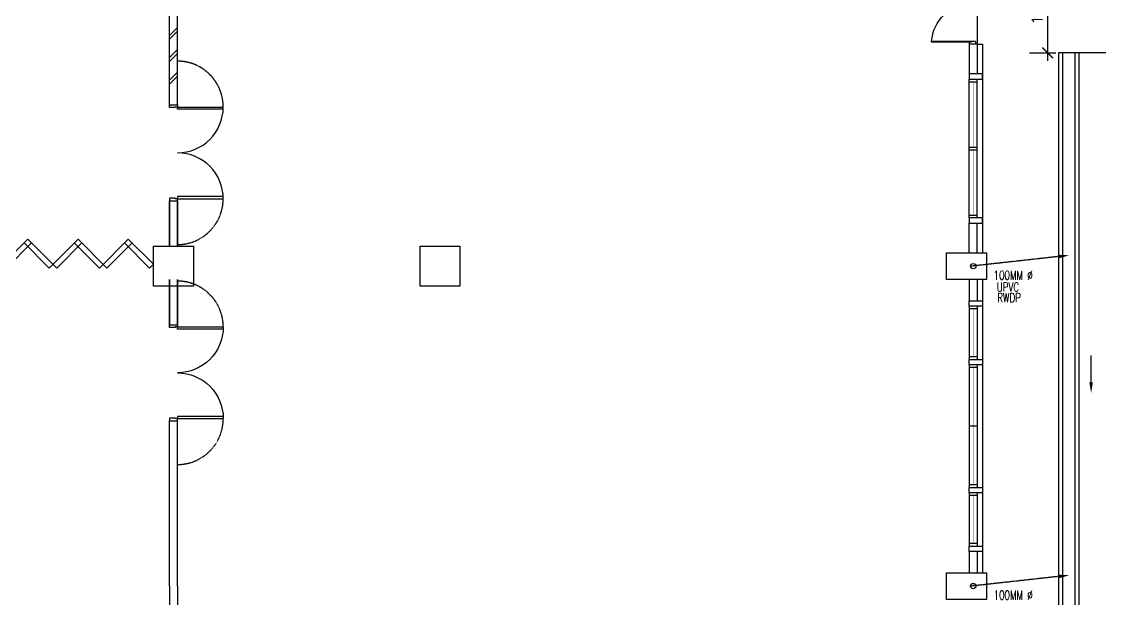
# Model space of a CAD drawing. Header units: feet. Extents: x 1463649 to 2957709, y -1501070 to -681589.
# Drawn here: x 1487370 to 1507603, y -832674 to -821837 of the extents above; entities that cross this region are included whole.
import ezdxf

# ---------------------------------------------------------------- set-up
doc = ezdxf.new("R2010")
doc.units = ezdxf.units.FT
doc.header["$LTSCALE"] = 13
doc.header["$MEASUREMENT"] = 0
doc.linetypes.add('HIDDEN', pattern=[0.375, 0.25, -0.125])
doc.linetypes.add('HIDDEN2', pattern=[0.1875, 0.125, -0.0625])
doc.layers.get('0').update_dxf_attribs({"linetype": 'CONTINUOUS'})
for name, color, linetype in [('COL', 3, 'CONTINUOUS'), ('DIM', 7, 'CONTINUOUS'), ('DR', 7, 'CONTINUOUS'), ('DRAIN', 1, 'CONTINUOUS'), ('H', 1, 'CONTINUOUS'), ('RWDP', 145, 'CONTINUOUS'), ('SANI', 7, 'CONTINUOUS'), ('WALL', 2, 'CONTINUOUS'), ('wall.2', 1, 'HIDDEN'), ('WIN', 5, 'CONTINUOUS')]:
    doc.layers.add(name, color=color, linetype=linetype)
doc.styles.add('ROMANS', font='romans')
doc.styles.get("Standard").update_dxf_attribs({"font": 'ROMANS.SHX'})
doc.dimstyles.new('STANDARD$0', dxfattribs={"dimscale": 0, "dimtxt": 8, "dimasz": 6, "dimexe": 1, "dimexo": 1, "dimgap": 3, "dimtad": 1, "dimdec": 0, "dimlfac": -1, "dimrnd": 1, "dimzin": 0, "dimdsep": 46, "dimtxsty": 'Standard', "dimcen": 0, "dimclrd": 5, "dimclre": 250, "dimadec": 0, "dimazin": 0, "dimtfac": 1, "dimtdec": 4, "dimtofl": 0, "dimtmove": 0, "dimatfit": 3, "dimfxl": 1, "dimtolj": 1, "dimtzin": 0, "dimarcsym": 0})

# ---------------------------------------------------------------- blocks, each defined once
blk = doc.blocks.new('_ARCHTICK')
at = {"color": 0, "linetype": 'ByBlock', "const_width": 0.15}
blk.add_lwpolyline([(-0.5, -0.5), (0.5, 0.5)], dxfattribs=at)
blk = doc.blocks.new('*D110')
at = {"layer": 'DIM', "color": 7, "lineweight": -2, "transparency": 16777216}
for p, q in [((1506614, -822574), (1506614, -820524)), ((1506271, -820674), (1506764, -820674)), ((1506271, -822424), (1506764, -822424))]:
    blk.add_line(p, q, dxfattribs=at)
at = {"layer": 'DIM', "color": 7, "lineweight": -2, "transparency": 16777216, "xscale": 200, "yscale": 200, "zscale": 200}
for p, rotation in [((1506614, -820674), 90), ((1506614, -822424), 270)]:
    blk.add_blockref('_ARCHTICK', p, dxfattribs=dict(at, rotation=rotation))
at = {"layer": 'DIM', "color": 7, "transparency": 16777216, "insert": (1506414, -821549), "char_height": 200, "attachment_point": 5, "rotation": 90, "style": 'ROMANS'}
blk.add_mtext('\\A1;1750', dxfattribs=at)
blk = doc.blocks.new('DR-1800-B')
at = {"layer": 'DR'}
for p, q in [((-50, 0), (0, 0)), ((0, 0), (0, -150)), ((-1800, 0), (-1800, -150)), ((-1750, 0), (-1800, 0)), ((-1800, -150), (-1760, -150)), ((-1760, -150), (-1760, -110)), ((-1760, -110), (-1750, -110)), ((-1760, -150), (-1760, -1010)), ((-1720, -150), (-1760, -150)), ((-1750, -110), (-1750, 0)), ((-1720, -1009), (-1720, -150)), ((-80, -1009), (-80, -150)), ((-80, -150), (-40, -150)), ((-50, -110), (-50, 0)), ((-40, -110), (-50, -110)), ((-40, -150), (-40, -110)), ((-40, -150), (-40, -1010)), ((0, -150), (-40, -150))]:
    blk.add_line(p, q, dxfattribs=at)
for centre, start, end in [((-1760, -150), 270, 0), ((-40, -150), 180.0001, 270)]:
    blk.add_arc(centre, 860, start, end, dxfattribs=at)
blk = doc.blocks.new('D1500-1')
at = {"layer": 'DR'}
for p, q in [((38, 77), (38, 821)), ((38, 821), (50, 820)), ((50, 0), (50, 820)), ((1462, 821), (1450, 820)), ((1450, 0), (1450, 820)), ((1462, 77), (1462, 821)), ((38, 115), (0, 115)), ((50, 0), (0, 0)), ((50, 77), (38, 77)), ((1450, 77), (1462, 77)), ((1462, 115), (1500, 115)), ((1450, 0), (1500, 0))]:
    blk.add_line(p, q, dxfattribs=at)
for centre, start, end in [((5, 77), 0.0238, 86.5289), ((1495, 77), 93.4711, 179.9762)]:
    blk.add_arc(centre, 745, start, end, dxfattribs=at)

msp = doc.modelspace()

# ---------------------------------------------------------------- linework, layer by layer
at = {"color": 0}
for p, q in [((1505292.2, -820674.1), (1505292.2, -822260.6)), ((1505292.2, -822260.6), (1505392.2, -822260.6)), ((1505392.2, -822260.6), (1505392.2, -826174.1)), ((1505392.2, -826674.1), (1505392.2, -832174.1))]:
    msp.add_line(p, q, dxfattribs=at)
at = {"layer": 'COL', "color": 0}
for points in [[(1489842.2, -826049.1), (1490592.2, -826049.1), (1490592.2, -826799.1), (1489842.2, -826799.1)], [(1494842.2, -826049.1), (1495592.2, -826049.1), (1495592.2, -826799.1), (1494842.2, -826799.1)], [(1504717.2, -826174.1), (1505467.2, -826174.1), (1505467.2, -826674.1), (1504717.2, -826674.1)], [(1504717.2, -832174.1), (1505467.2, -832174.1), (1505467.2, -832674.1), (1504717.2, -832674.1)]]:
    msp.add_lwpolyline(points, close=True, dxfattribs=at)
at = {"layer": 'DR', "color": 0, "linetype": 'HIDDEN2'}
for centre, start, end in [((1490292.2, -823439.1), 0, 89.99993), ((1490292.2, -825159.1), 270.00007, 0), ((1490292.2, -827564.1), 0, 89.99993), ((1490292.2, -829284.1), 270.00007, 0)]:
    msp.add_arc(centre, 860, start, end, dxfattribs=at)
at = {"layer": 'DRAIN', "color": 0}
for p, q in [((1506817.2, -822424.1), (1506817.2, -838174.1)), ((1506892.2, -822424.1), (1506892.2, -838099.1)), ((1507122.2, -822424.1), (1507122.2, -838099.1)), ((1507197.2, -822424.1), (1507197.2, -838174.1)), ((1507197.2, -822424.1), (1507197.2, -838174.1))]:
    msp.add_line(p, q, dxfattribs=at)
msp.add_lwpolyline([(1507428.3, -828602.8), (1507428.3, -828099.3)], dxfattribs=at)
msp.add_solid([(1507461.7, -828602.8), (1507428.3, -828802.8), (1507395, -828602.8)], dxfattribs=at)
at = {"layer": 'H', "color": 0}
for p, q in [((1490142.2, -822098.8), (1490292.2, -821948.8)), ((1490142.2, -822169.5), (1490292.2, -822019.5)), ((1490142.2, -822512.7), (1490292.2, -822362.7)), ((1490142.2, -822583.4), (1490292.2, -822433.4)), ((1490142.2, -822938.7), (1490292.2, -822788.7)), ((1490142.2, -823009.4), (1490292.2, -822859.4))]:
    msp.add_line(p, q, dxfattribs=at)
at = {"layer": 'RWDP', "color": 0, "linetype": 'HIDDEN'}
for p, q in [((1506822.2, -826243.1), (1505185.9, -826424.1)), ((1506822.2, -832243.1), (1505185.9, -832424.1))]:
    msp.add_line(p, q, dxfattribs=at)
at = {"layer": 'RWDP', "color": 0}
for centre in [(1505217.2, -826424.1), (1505217.2, -832424.1)]:
    msp.add_circle(centre, 50, dxfattribs=at)
at = {"layer": 'RWDP', "color": 0, "linetype": 'HIDDEN'}
for points in [[(1506818.5, -826210), (1506825.9, -826276.2), (1507021, -826221.1)], [(1506818.5, -832210), (1506825.9, -832276.2), (1507021, -832221.1)]]:
    msp.add_solid(points, dxfattribs=at)
at = {"layer": 'SANI', "color": 0}
msp.add_lwpolyline([(1514771.2, -818424.1), (1514771.2, -820261.8), (1514915.9, -820261.8), (1514626.4, -820586.4), (1514771.2, -820586.4), (1514771.2, -822424.1), (1506817.2, -822424.1)], dxfattribs=at)
at = {"layer": 'WALL', "color": 0}
for p, q in [((1490142.2, -823399.1), (1490142.2, -817449.1)), ((1490292.2, -823399.1), (1490292.2, -817449.1)), ((1505292.2, -822260.6), (1505142.2, -822260.6)), ((1505142.2, -822260.6), (1505142.2, -822817.4)), ((1505292.2, -822260.6), (1505292.2, -822817.4)), ((1490142.2, -826049.1), (1490142.2, -825199.1)), ((1490142.2, -825199.1), (1490292.2, -825199.1)), ((1490142.2, -825199.1), (1490142.2, -826049.1)), ((1490292.2, -826049.1), (1490292.2, -825199.1)), ((1490292.2, -825199.1), (1490292.2, -826049.1)), ((1505142.2, -826174.1), (1505142.2, -825617.4)), ((1505292.2, -826174.1), (1505292.2, -825617.4)), ((1490142.2, -826674.1), (1490142.2, -827524.1)), ((1490142.2, -827524.1), (1490142.2, -826674.1)), ((1490292.2, -826674.1), (1490292.2, -827524.1)), ((1490292.2, -827524.1), (1490292.2, -826674.1)), ((1505142.2, -826674.1), (1505142.2, -827074.1)), ((1505292.2, -826674.1), (1505292.2, -827074.1)), ((1490142.2, -827524.1), (1490292.2, -827524.1)), ((1490142.2, -832424.1), (1490142.2, -829324.1)), ((1490292.2, -832424.1), (1490292.2, -829324.1)), ((1505142.2, -831774.1), (1505142.2, -832174.1)), ((1505292.2, -831774.1), (1505292.2, -832174.1)), ((1490142.2, -832424.1), (1490142.2, -834574.1)), ((1490292.2, -832424.1), (1490292.2, -834574.1))]:
    msp.add_line(p, q, dxfattribs=at)
for points in [[(1505392.2, -822817.4), (1505142.2, -822817.4), (1505142.2, -822917.4), (1505392.2, -822917.4)], [(1505392.2, -822817.4), (1505142.2, -822817.4), (1505142.2, -822917.4), (1505392.2, -822917.4)], [(1505392.2, -825517.4), (1505142.2, -825517.4), (1505142.2, -825617.4), (1505392.2, -825617.4)], [(1505392.2, -827174.1), (1505142.2, -827174.1), (1505142.2, -827074.1), (1505392.2, -827074.1)], [(1505392.2, -828274.1), (1505142.2, -828274.1), (1505142.2, -828174.1), (1505392.2, -828174.1)], [(1505392.2, -830674.1), (1505142.2, -830674.1), (1505142.2, -830574.1), (1505392.2, -830574.1)], [(1505392.2, -831774.1), (1505142.2, -831774.1), (1505142.2, -831674.1), (1505392.2, -831674.1)]]:
    msp.add_lwpolyline(points, close=True, dxfattribs=at)
at = {"layer": 'wall.2', "color": 0, "ltscale": 1500}
for p, q in [((1486945, -826459.5), (1487486.8, -825917.7)), ((1487086.4, -826459.5), (1487557.5, -825988.4)), ((1487887.2, -826459.5), (1487416.1, -825988.4)), ((1488028.6, -826459.5), (1487486.8, -825917.7)), ((1487887.2, -826459.5), (1488428.9, -825917.7)), ((1488028.6, -826459.5), (1488499.7, -825988.4)), ((1488829.3, -826459.5), (1488358.2, -825988.4)), ((1488970.7, -826459.5), (1488428.9, -825917.7)), ((1488829.3, -826459.5), (1489371.1, -825917.7)), ((1488970.7, -826459.5), (1489441.8, -825988.4)), ((1489771.5, -826459.5), (1489300.4, -825988.4)), ((1489842.2, -826388.7), (1489371.1, -825917.7)), ((1489771.5, -826459.5), (1489842.2, -826388.7))]:
    msp.add_line(p, q, dxfattribs=at)
at = {"layer": 'WIN', "color": 0}
for p, q in [((1505142.2, -825517.4), (1505142.2, -822917.4)), ((1505142.2, -822967.4), (1505292.2, -822967.4)), ((1505292.2, -825517.4), (1505292.2, -822917.4)), ((1505142.2, -824192.4), (1505292.2, -824192.4)), ((1505142.2, -824242.4), (1505292.2, -824242.4)), ((1505142.2, -825467.4), (1505292.2, -825467.4)), ((1505142.2, -827174.1), (1505142.2, -828174.1)), ((1505292.2, -827224.1), (1505142.2, -827224.1)), ((1505292.2, -827174.1), (1505292.2, -828174.1)), ((1505292.2, -828124.1), (1505142.2, -828124.1)), ((1505142.2, -828274.1), (1505142.2, -830574.1)), ((1505292.2, -828324.1), (1505142.2, -828324.1)), ((1505292.2, -828274.1), (1505292.2, -830574.1)), ((1505292.2, -829424.1), (1505142.2, -829424.1)), ((1505292.2, -830524.1), (1505142.2, -830524.1)), ((1505142.2, -830674.1), (1505142.2, -831674.1)), ((1505292.2, -830724.1), (1505142.2, -830724.1)), ((1505292.2, -830674.1), (1505292.2, -831674.1)), ((1505292.2, -831624.1), (1505142.2, -831624.1))]:
    msp.add_line(p, q, dxfattribs=at)
at = {"layer": 'WIN', "color": 0, "const_width": 10, "flags": 128}
for points in [[(1505217.2, -824192.4), (1505217.2, -822967.4)], [(1505217.2, -825467.4), (1505217.2, -824242.4)], [(1505217.2, -828124.1), (1505217.2, -827224.1)], [(1505217.2, -828324.1), (1505217.2, -830524.1)], [(1505217.2, -830724.1), (1505217.2, -831624.1)]]:
    msp.add_lwpolyline(points, dxfattribs=at)

# ---------------------------------------------------------------- block references
at = {"color": 0, "xscale": -1, "rotation": 90}
msp.add_blockref('D1500-1', (1505257.2, -820760.6), dxfattribs=at)
at = {"layer": 'WALL', "color": 0, "rotation": 90}
msp.add_blockref('DR-1800-B', (1490142.2, -823399.1), dxfattribs=at)
at = {"layer": 'WALL', "color": 0, "xscale": -1, "rotation": 90}
msp.add_blockref('DR-1800-B', (1490142.2, -829324.1), dxfattribs=at)

# ---------------------------------------------------------------- texts
at = {"layer": 'RWDP', "color": 0, "style": 'ROMANS', "width": 0.7}
for s, p in [('100MM %%c', (1505599.9, -826678.7)), ('UPVC ', (1505658.5, -826900.7)), ('RWDP', (1505668.2, -827099.7)), ('100MM %%c', (1505599.9, -832678.7))]:
    msp.add_text(s, height=170, dxfattribs=at).set_placement(p)

# ---------------------------------------------------------------- dimensions: what is measured, and where the dimension line sits
at = {"layer": 'DIM', "color": 0}
dim = msp.add_aligned_dim(p1=(1506121.2, -822424.1), p2=(1506121.2, -820674.1), distance=-493, dimstyle='STANDARD$0', override={"dimscale": 100, "dimtxt": 2, "dimasz": 2, "dimexe": 1.5, "dimexo": 1.5, "dimgap": 1, "dimtxsty": 'ROMANS', "dimblk": 'ARCHTICK', "dimdle": 1.5, "dimclrd": 7, "dimclre": 7, "dimclrt": 7, "dimtdec": 0, "dimtmove": 2}, dxfattribs=at)
dim.commit()
dim.dimension.update_dxf_attribs({"geometry": '*D110', "text_midpoint": (1506414.2, -821549.1)})

doc.saveas('drawing.dxf')
